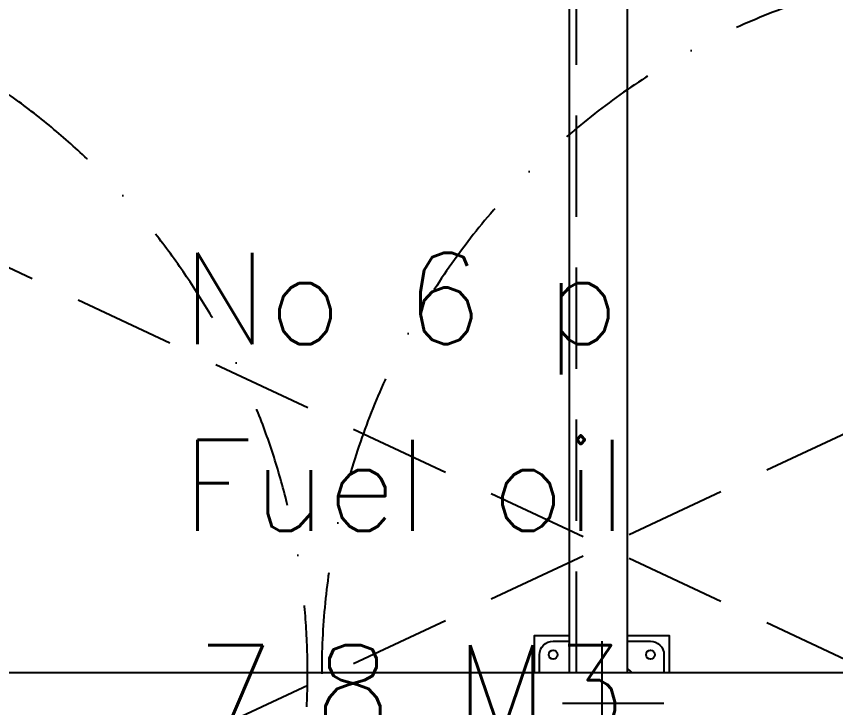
# Model space of a CAD drawing. Extents: x 33214 to 95067, y 8279 to 51908.
# Drawn here: x 43934 to 45145, y 22841 to 23864 of the extents above; entities that cross this region are included whole.
import ezdxf

# ---------------------------------------------------------------- set-up
doc = ezdxf.new("R2010")
doc.units = 0
doc.header["$LTSCALE"] = 300
doc.header["$MEASUREMENT"] = 0
for name, pattern in [('DASHDOT', [1, 0.5, -0.25, 0, -0.25]), ('DASHED', [0.75, 0.5, -0.25]), ('PHANTOM', [2.1, 1.25, -0.2, 0.125, -0.2, 0.125, -0.2]), ('SNT-025', [0.74, 0.4, -0.17, 0, -0.17])]:
    doc.linetypes.add(name, pattern=pattern)
doc.layers.get('0').update_dxf_attribs({"linetype": 'CONTINUOUS'})
for name, color, linetype in [('GENERATORSETT', 1, 'CONTINUOUS'), ('S0CO2', 2, 'CONTINUOUS'), ('S0CO3', 3, 'CONTINUOUS'), ('S0PH1', 1, 'PHANTOM'), ('Tanks', 9, 'CONTINUOUS')]:
    doc.layers.add(name, color=color, linetype=linetype)
doc.styles.add('18', font='romans', dxfattribs={"height": 180})

# ---------------------------------------------------------------- blocks, each defined once
blk = doc.blocks.new('below 1-deck')
at = {"linetype": 'DASHED'}
for p, q in [((10000, 0), (14000, 1875)), ((10000, 1875), (14000, 0))]:
    blk.add_line(p, q, dxfattribs=at)
at = {"linetype": 'DASHED', "style": '18'}
for s, p in [('No 6 p', (11375.7, 1236.7)), ('Fuel oil', (11375.7, 960.2)), ('7.8 M3', (11397.4, 655.9))]:
    blk.add_text(s, height=135, dxfattribs=at).set_placement(p)
blk = doc.blocks.new('GENERATOR-CENTER')
at = {"layer": 'GENERATORSETT'}
blk.add_line((274.4, 750), (-3075.6, 750), dxfattribs=at)
at = {"layer": 'GENERATORSETT', "linetype": 'DASHDOT'}
for centre, start, end in [((207.5, 750), 90, 182.7294), ((-1913.3, 750), 357.2706, 63.0168)]:
    blk.add_arc(centre, 1050, start, end, dxfattribs=at)
blk = doc.blocks.new('motorfundament')
at = {"layer": 'S0CO3', "linetype": 'Continuous'}
for p, q in [((4449.4, 750), (4449.4, 1818)), ((4534.4, 1818), (4534.4, 750)), ((5178, 750), (1828, 750))]:
    blk.add_line(p, q, dxfattribs=at)
at = {"layer": 'S0CO3', "linetype": 'DASHED'}
blk.add_line((4459.4, 750), (4459.4, 1818), dxfattribs=at)
at = {"layer": 'S0CO3', "linetype": 'Continuous'}
for points in [[(4449.4, 805), (4396.9, 805), (4396.9, 750)], [(4596.9, 750), (4596.9, 805), (4534.4, 805)]]:
    blk.add_lwpolyline(points, dxfattribs=at)
for points in [[(4404.9, 750), (4404.9, 777, -0.414214), (4424.9, 797), (4449.4, 797)], [(4534.4, 797), (4568.9, 797, -0.414214), (4588.9, 777), (4588.9, 750)]]:
    blk.add_lwpolyline(points, format="xyb", dxfattribs=at)
for centre in [(4424.9, 777), (4568.9, 777)]:
    blk.add_circle(centre, 6.5, dxfattribs=at)
blk.add_arc((4496.9, 705), 64, 44.6783, 54.1308, dxfattribs=at)
at = {"layer": 'S0PH1', "linetype": 'DASHDOT'}
for p, q in [((4496.9, 797), (4496.9, 613)), ((4588.9, 705), (4404.9, 705))]:
    blk.add_line(p, q, dxfattribs=at)

msp = doc.modelspace()

# ---------------------------------------------------------------- block references
at = {"layer": 'GENERATORSETT', "linetype": 'SNT-025'}
msp.add_blockref('GENERATOR-CENTER', (45227.7, 22142), dxfattribs=at)
at = {"layer": 'S0CO2', "color": 6}
msp.add_blockref('motorfundament', (40302.6, 22142), dxfattribs=at)
at = {"layer": 'Tanks'}
msp.add_blockref('below 1-deck', (32802.6, 22142), dxfattribs=at)

doc.saveas('drawing.dxf')
